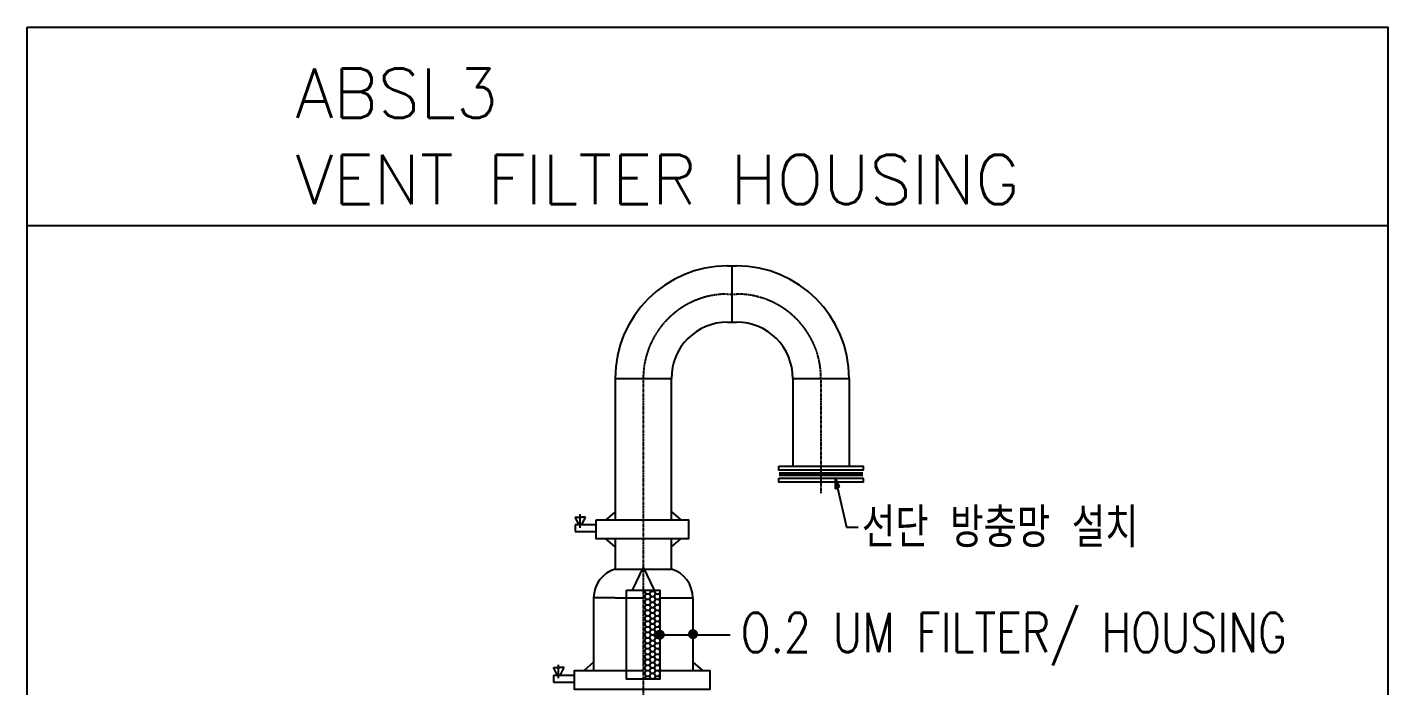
# Model space of a CAD drawing. Header units: millimetres. Extents: x 98929 to 11941380, y 952 to 54154.
# Drawn here: x 107431 to 117791, y 22039 to 27052 of the extents above; entities that cross this region are included whole.
import ezdxf

# ---------------------------------------------------------------- set-up
doc = ezdxf.new("R2010")
doc.units = ezdxf.units.MM
for name, pattern in [('CENTER', [2, 1.25, -0.25, 0.25, -0.25]), ('DASHDOT', [1, 0.5, -0.25, 0, -0.25]), ('HIDDENX2', [0.75, 0.5, -0.25])]:
    doc.linetypes.add(name, pattern=pattern)
for name, color, linetype in [('0-EQ-PIPE', 7, 'Continuous'), ('ASS1OFF', 7, 'Continuous'), ('YHJ', 1, 'Continuous'), ('YHJ-1', 7, 'DASHDOT')]:
    doc.layers.add(name, color=color, linetype=linetype)
doc.styles.add('0S2c-M51-005-0-3층 UTILITY배관 평면도$0$COME', font='SIMPLEX.shx', dxfattribs={"bigfont": 'WHGTXT.shx'})
doc.styles.add('HGTXT', font='romans.shx', dxfattribs={"bigfont": 'WHGTXT.shx'})

msp = doc.modelspace()

# ---------------------------------------------------------------- hatches: boundary and pattern name
at = {"layer": '0-EQ-PIPE'}
msp.add_hatch(color=6, dxfattribs=at).paths.add_polyline_path([(113582.8, 23623.5), (113582.8, 23537.8), (113617.1, 23555)])
at = {"layer": 'ASS1OFF', "linetype": 'Continuous'}
h = msp.add_hatch(dxfattribs=at)
h.set_pattern_fill('HONEY', color=6, scale=7.592054, style=0)
h.set_pattern_definition([(0, (600.138, -36609.104), (36.1571555, 20.8753385), [24.10477, -48.209541]), (120, (600.138, -36609.104), (-36.1571512, 20.875346), [24.10477, -48.209541]), (60, (600.138, -36609.104), (4.3e-06, 41.7506844), [-48.209541, 24.10477])])
h.paths.add_polyline_path([(112247.8, 22766.7), (112121.7, 22766.7), (112121.7, 22089.3), (112247.8, 22089.3)])

# ---------------------------------------------------------------- linework, layer by layer
at = {"color": 6, "linetype": 'Continuous'}
msp.add_line((107430.6, 25543.8), (117790.9, 25543.8), dxfattribs=at)
at = {"color": 6}
for p, q in [((112798.3, 24807), (112798.3, 25235.2)), ((111907.6, 24378.7), (112335.8, 24378.7)), ((113260.8, 24378.7), (113689, 24378.7)), ((113582.8, 23623.5), (113582.8, 23537.8)), ((113617.1, 23555), (113582.8, 23623.5)), ((113582.8, 23537.8), (113617.1, 23555)), ((113600.3, 23546.6), (113668.5, 23246.7)), ((113668.5, 23246.7), (113757.2, 23246.7))]:
    msp.add_line(p, q, dxfattribs=at)
at = {"color": 6, "linetype": 'CENTER'}
msp.add_line((113474.9, 24378.7), (113474.9, 23505.2), dxfattribs=at)
at = {"color": 6, "linetype": 'Continuous'}
msp.add_lwpolyline([(107430.6, 27051.8), (117790.9, 27051.8), (117790.9, 16389.9), (107430.6, 16389.9)], close=True, dxfattribs=at)
at = {"color": 6, "linetype": 'CENTER'}
msp.add_arc((112832.5, 24378.7), 642.3, 0, 90, dxfattribs=at)
at = {"layer": 'ASS1OFF', "color": 6, "linetype": 'Continuous'}
for p, q in [((111632.3, 23264.3), (111602.6, 23322.9)), ((111602.6, 23322.9), (111651.5, 23322.9)), ((111682.9, 23322.9), (111634, 23322.9)), ((111641.7, 23242.5), (111641.7, 23344.5)), ((111653.2, 23264.3), (111682.9, 23322.9)), ((111907.6, 23364), (111836.1, 23302.5)), ((112335.8, 23364), (112407.2, 23302.5)), ((111761.9, 23264.3), (111602.6, 23264.3)), ((111602.6, 23264.3), (111602.6, 23212.6)), ((111602.6, 23212.6), (111761.9, 23212.6)), ((111907.6, 23096), (111836.1, 23157.5)), ((112335.8, 23096), (112407.2, 23157.5)), ((111907.6, 22928), (112335.8, 22928)), ((112121.7, 22942.1), (112038.1, 22766.7)), ((112121, 22942.1), (112204.5, 22766.7)), ((111907.6, 22708.2), (111743.2, 22708.2)), ((111743.2, 22708.2), (111743.2, 22156.9)), ((111907.6, 22708.2), (112121.7, 22708.2)), ((112247.8, 22708.2), (112335.8, 22708.2)), ((112335.8, 22708.2), (112500.2, 22708.2)), ((112500.2, 22708.2), (112500.2, 22156.9)), ((112247.8, 22428), (112784.6, 22428)), ((111438.3, 22177.3), (111487.1, 22177.3)), ((111467.9, 22118.7), (111438.3, 22177.3)), ((111518.5, 22177.3), (111469.7, 22177.3)), ((111477.3, 22096.9), (111477.3, 22198.9)), ((111488.8, 22118.7), (111518.5, 22177.3)), ((111743.2, 22218.4), (111671.8, 22156.9)), ((112500.2, 22218.4), (112571.6, 22156.9)), ((111438.3, 22118.7), (111438.3, 22067)), ((111597.5, 22118.7), (111438.3, 22118.7)), ((111438.3, 22067), (111597.5, 22067))]:
    msp.add_line(p, q, dxfattribs=at)
at = {"layer": 'ASS1OFF', "color": 6, "linetype": 'HIDDENX2', "ltscale": 2, "const_width": 33.7}
msp.add_lwpolyline([(113155.1, 23650.4), (113794.7, 23650.4)], dxfattribs=at)
at = {"layer": 'ASS1OFF', "color": 6, "linetype": 'Continuous'}
for points in [[(113154.8, 23710.7), (113794.9, 23710.7), (113794.9, 23680.1), (113154.8, 23680.1)], [(113154.8, 23619.1), (113794.9, 23619.1), (113794.9, 23588.5), (113154.8, 23588.5)], [(111761.9, 23302.5), (112465.3, 23302.5), (112465.3, 23157.5), (111761.9, 23157.5)], [(111994.9, 22766.7), (112247.8, 22766.7), (112247.8, 22089.3), (111994.9, 22089.3)]]:
    msp.add_lwpolyline(points, close=True, dxfattribs=at)
at = {"layer": 'ASS1OFF', "color": 6, "linetype": 'Continuous', "const_width": 37.9}
for points in [[(112228.8, 22428, 1), (112266.8, 22428, 1)], [(112481.2, 22432.5, 1), (112519.2, 22432.5, 1)]]:
    msp.add_lwpolyline(points, format="xyb", close=True, dxfattribs=at)
at = {"layer": 'ASS1OFF', "color": 6, "linetype": 'Continuous'}
msp.add_lwpolyline([(112247.8, 22156.9), (112629.7, 22156.9), (112629.7, 22011.9), (111597.5, 22011.9), (111597.5, 22156.9), (112121.7, 22156.9)], dxfattribs=at)
for centre, start, end in [((111976.1, 22705.4), 107.10752, 179.33202), ((112267.3, 22705.4), 0.66798, 72.89248)]:
    msp.add_arc(centre, 232.9, start, end, dxfattribs=at)
at = {"layer": 'YHJ', "color": 6}
for p, q in [((112764, 25235.2), (112832.5, 25235.2)), ((112764, 24807), (112832.5, 24807)), ((111907.6, 24378.7), (111907.6, 23302.5)), ((112335.8, 23302.5), (112335.8, 24378.7)), ((113260.8, 24378.7), (113260.8, 23710.7)), ((113689, 24378.7), (113689, 23710.7)), ((111907.6, 23157.5), (111907.6, 22928)), ((112335.8, 22928), (112335.8, 23157.5))]:
    msp.add_line(p, q, dxfattribs=at)
for centre, radius, start, end in [((112764, 24378.7), 856.4, 90, 180), ((112832.5, 24378.7), 856.4, 0, 90), ((112764, 24378.7), 428.2, 90, 180), ((112832.5, 24378.7), 428.2, 0, 90)]:
    msp.add_arc(centre, radius, start, end, dxfattribs=at)
at = {"layer": 'YHJ-1', "color": 6}
msp.add_line((112764, 25021.1), (112832.5, 25021.1), dxfattribs=at)
at = {"layer": 'YHJ-1', "color": 6, "linetype": 'CENTER'}
msp.add_line((112121.7, 24378.7), (112121.7, 17388.3), dxfattribs=at)
msp.add_arc((112764, 24378.7), 642.3, 90, 180, dxfattribs=at)

# ---------------------------------------------------------------- texts
at = {"color": 6, "style": '0S2c-M51-005-0-3층 UTILITY배관 평면도$0$COME'}
for s, p in [('ABSL3', (109473.3, 26362.5)), ('VENT FILTER HOUSING', (109473.3, 25705.7))]:
    msp.add_text(s, height=375, dxfattribs=at).set_placement(p)
at = {"color": 6, "style": 'HGTXT', "width": 0.8}
for s, p in [('선단 방충망 설치', (113786.1, 23093.1)), ('O.2 UM FILTER/ HOUSING', (112864, 22294.6))]:
    msp.add_text(s, height=300, dxfattribs=at).set_placement(p)

doc.saveas('drawing.dxf')
